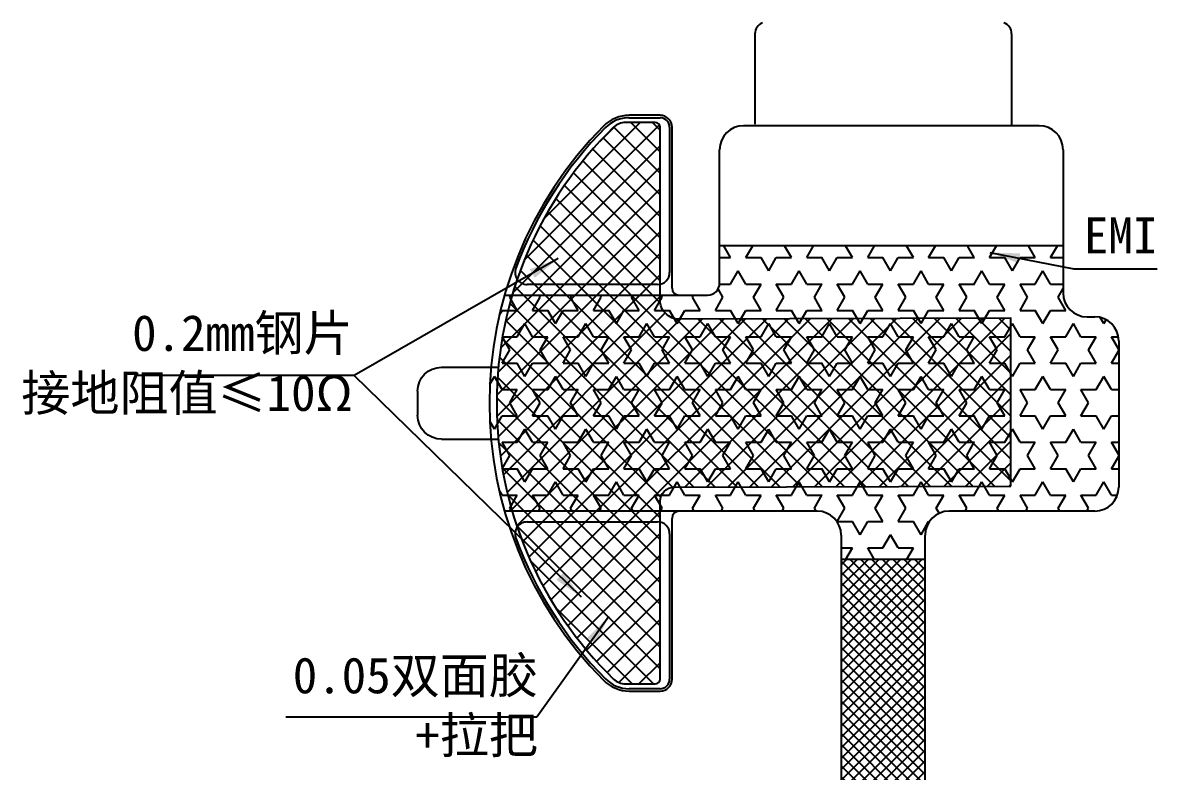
# Model space of a CAD drawing. Header units: millimetres. Extents: x 1387 to 2553, y -68 to 207.
# Drawn here: x 2393.41 to 2440.7, y 18.18 to 49.39 of the extents above; entities that cross this region are included whole.
import ezdxf

# ---------------------------------------------------------------- set-up
doc = ezdxf.new("R2010")
doc.units = ezdxf.units.MM
for name, color, linetype in [('035', 5, 'Continuous'), ('06___PRT_ALL_SURFS', 7, 'Continuous'), ('COF', 4, 'Continuous'), ('DIM', 3, 'Continuous')]:
    doc.layers.add(name, color=color, linetype=linetype)
doc.styles.add('NOTE', font='ROMANS.shx', dxfattribs={"width": 0.8, "bigfont": 'EXTFONT.shx'})
doc.dimstyles.new('STANDARD$7', dxfattribs={"dimtxt": 1.5, "dimasz": 1.25, "dimexe": 0.25, "dimexo": 0.25, "dimgap": 0.25, "dimtad": 0, "dimzin": 0, "dimdsep": 46, "dimtxsty": 'NOTE', "dimcen": 0.5, "dimclrd": 256, "dimclre": 5, "dimclrt": 256, "dimazin": 0, "dimtfac": 1, "dimtmove": 0, "dimatfit": 1, "dimfxl": 1, "dimtolj": 1, "dimtzin": 0, "dimarcsym": 0})

# ---------------------------------------------------------------- blocks, each defined once
blk = doc.blocks.new('asdfasfd')
h = blk.add_hatch()
h.set_pattern_fill('ANSI37', color=2, scale=0.2, style=0)
h.set_pattern_definition([(135, (3003.77740893249, 97.56769669364431), (0.4490128060534576, 0.4490128060534577), []), (45.00000000000001, (3003.77740893249, 97.56769669364431), (0.4490128060534577, -0.4490128060534576), [])])
edge = h.paths.add_edge_path()
edge.add_line((1008.993851189074, 126.6416337597703), (1008.993851189075, 133.6416337597704))
edge.add_line((1008.993851189075, 133.6416337597704), (1022.811901189375, 133.5954826401809))
edge.add_arc((1022.811901189375, 134.3954826401809), 0.799999999999983, 270, 360.000000000002)
edge.add_line((1023.611901189375, 134.3954826401809), (1023.611901189375, 141.5954826401812))
edge.add_arc((1023.811901189375, 141.5954826401812), 0.2000000000000455, 90, 179.9999999999918, ccw=False)
edge.add_line((1023.811901189375, 141.7954826401812), (1025.060661680525, 141.7954826401812))
edge.add_arc((1025.060661680524, 141.0954826401803), 0.7000000000009408, 45.929511688185414, 89.99999999994412, ccw=False)
edge.add_arc((1014.411901189274, 130.095482640181), 16.01000000000051, -45.929511688245896, 45.92951168824351, ccw=False)
edge.add_arc((1025.060661680525, 119.0954826401814), 0.7000000000002244, 270.0000000000186, 314.0704883117611, ccw=False)
edge.add_line((1025.060661680525, 118.3954826401812), (1023.811901189375, 118.3954826401812))
edge.add_arc((1023.811901189375, 118.5954826401813), 0.2000000000000242, 180.0000000000061, 270, ccw=False)
edge.add_line((1023.611901189375, 118.5954826401812), (1023.611901189375, 125.9954826401811))
edge.add_arc((1023.011901189375, 125.9954826401811), 0.599999999999909, 359.999999999998, 450)
edge.add_line((1023.011901189375, 126.595482640181), (1008.993851189074, 126.6416337597703))
at = {"color": 2, "linetype": 'Continuous'}
for p, q in [((1032.721901189275, 131.5954826401812, 2.455338809079226), (1030.351477720664, 131.5954826401812, 2.455338809079226)), ((1033.721901189275, 130.5954826401812, 2.455338809079226), (1033.721901189275, 129.5954826401812, 2.455338809079226)), ((1032.721901189275, 128.5954826401812, 2.455338809079226), (1030.351477720664, 128.5954826401812, 2.455338809079226))]:
    blk.add_line(p, q, dxfattribs=at)
at = {"color": 2, "linetype": 'Continuous', "elevation": 2.455338809079226}
blk.add_lwpolyline([(1008.993851189074, 126.6416337597703), (1008.993851189075, 133.6416337597704), (1022.811901189375, 133.5954826401809, 0.414213562373095), (1023.611901189375, 134.3954826401809), (1023.611901189375, 141.5954826401812, -0.414213562373095), (1023.811901189375, 141.7954826401812), (1025.060661680525, 141.7954826401812, -0.1946995123923396), (1025.547541650733, 141.598421895569, -0.4237490462499829), (1025.547541650732, 118.5925433847926, -0.1946995123922956), (1025.060661680525, 118.3954826401812), (1023.811901189375, 118.3954826401812, -0.414213562373095), (1023.611901189375, 118.5954826401812), (1023.611901189375, 125.9954826401811, 0.414213562373095), (1023.011901189375, 126.595482640181), (1008.993851189074, 126.6416337597703)], format="xyb", dxfattribs=at)
at = {"color": 2, "linetype": 'Continuous'}
for centre, start, end in [((1032.721901189274, 130.5954826401811, 2.455338809079226), 9.770663981455924e-12, 89.99999999997395), ((1032.721901189274, 129.5954826401815, 2.455338809079226), 270, 359.999999999987)]:
    blk.add_arc(centre, 1, start, end, dxfattribs=at)

msp = doc.modelspace()

# ---------------------------------------------------------------- hatches: boundary and pattern name
h = msp.add_hatch()
h.set_pattern_fill('STARS', color=5, scale=0.2, style=0)
h.set_pattern_definition([(0, (439.8078477114113, 1.429611984349322e-11), (0, 1.099852), [0.635, -0.635]), (59.99999999999999, (439.8078477114113, 1.429611984349322e-11), (-0.9524997724031223, 0.549926), [0.635, -0.635]), (120, (440.1253477114113, 0.5499260000142961), (-0.9524997724031223, -0.5499259999999997), [0.6349999999999999, -0.6349999999999999])])
h.paths.add_polyline_path([(2439.091405454827, 36.12778594655106, 0.414213562373095), (2438.091405454827, 37.12778594655106), (2437.773355454427, 37.12778594655106, -0.4142135623730951), (2436.773355454427, 38.12778594655106), (2436.773355454427, 40.09357195171392), (2422.455305454828, 40.09357195171393), (2422.455305454828, 38.52778594655102, -0.4142135623732199), (2421.955305454827, 38.02778594655103), (2421.715371937927, 38.02778594655103), (2413.492414418051, 38.02778594655103, 0.1397908807609889), (2413.492414418051, 29.02778594655103), (2426.523355454527, 29.02778594655103, -0.4142135623730252), (2427.523355454527, 28.02778594655105), (2427.523355454527, 27.02778594655103), (2431.023355454527, 27.02778594655103), (2431.023355454527, 28.02778594655105, -0.4142135623730919), (2432.023355454527, 29.02778594655103), (2438.091405454827, 29.02778594655103, 0.4142135623730951), (2439.091405454827, 30.02778594655103)])
at = {"layer": '035'}
h = msp.add_hatch(dxfattribs=at)
h.set_pattern_fill('ANSI37', color=2, scale=0.1, angle=180, style=0)
h.set_pattern_definition([(315, (2392.124076723889, 134.62941369051), (-0.2245064030267288, -0.2245064030267289), []), (225, (2392.124076723889, 134.62941369051), (-0.2245064030267289, 0.2245064030267288), [])])
edge = h.paths.add_edge_path()
edge.add_line((2427.523355454527, 27.02778594653674), (2427.523355454527, 3.14139446443167))
edge.add_spline(control_points=[(2427.523355454527, 3.14139446443167), (2427.523050347127, 3.075275436936721), (2427.515870646727, 3.025110349636719), (2427.501207191827, 2.977722466236713)], knot_values=[0, 0, 0, 0, 1, 1, 1, 1], degree=3, periodic=0)
edge.add_arc((2427.016892688627, 3.127948610336688), 0.5070783296, 326.2547144300953, 342.7669964482034, ccw=False)
edge.add_spline(control_points=[(2427.438536089727, 2.846265677436719), (2427.411395590327, 2.805712630836723), (2427.377616569027, 2.769098661736706), (2427.340046242427, 2.73795982983674)], knot_values=[0, 0, 0, 0, 1, 1, 1, 1], degree=3, periodic=0)
edge.add_line((2427.340046872727, 2.73796035223674), (2425.509441870727, 1.239619761436728))
edge.add_arc((2428.349088230727, -2.187569647563265), 4.450754845299999, 129.6439379846051, 131.8201300091049)
edge.add_spline(control_points=[(2425.381350087227, 1.129318804836743), (2425.193120369427, 0.9608510232366996), (2424.845684522427, 0.5895476132367037), (2424.444256995527, -0.05847555516325542), (2424.167993552727, -0.7676434169632955), (2424.078969417627, -1.267937962863385), (2424.057939396327, -1.518578165863261)], knot_values=[0, 0, 0, 0, 0.2502677104, 0.5002027647000001, 0.7508112868000002, 1, 1, 1, 1], degree=3, periodic=0)
edge.add_arc((2428.397000921727, -1.880096984163316), 4.3540958622, 175.2372715688999, 179.6794050344963)
edge.add_line((2424.042973216627, -1.855734709049642), (2424.042973216627, -2.019433598663255))
edge.add_line((2424.042973216627, -2.019433598663255), (2427.342973216627, -2.019433598663255))
edge.add_spline(control_points=[(2427.342973219327, -2.019433165563242), (2427.343278324027, -1.969829382163283), (2427.350458024527, -1.919664294963269), (2427.365121479427, -1.872276411463275)], knot_values=[0, 0, 0, 0, 1, 1, 1, 1], degree=3, periodic=0)
edge.add_arc((2427.849435982527, -2.022502555563307), 0.5070783296, 146.2547144300023, 162.7669964483057, ccw=False)
edge.add_spline(control_points=[(2427.427792581427, -1.740819622663281), (2427.454933080927, -1.700266576163273), (2427.488712102127, -1.663652606963325), (2427.526282428727, -1.632513775063245)], knot_values=[0, 0, 0, 0, 1, 1, 1, 1], degree=3, periodic=0)
edge.add_line((2427.526281798427, -1.63251429756329), (2429.556886800477, 0.02952524417741742))
edge.add_arc((2426.717240440527, 3.456714652936711), 4.4507548452, 309.6439379846051, 311.820130009105)
edge.add_spline(control_points=[(2429.684978583927, 0.1398262007366782), (2429.873208301827, 0.3082939822366768), (2430.220644148727, 0.6795973923367171), (2430.622071675627, 1.327620560736676), (2430.898335118427, 2.036788422536716), (2430.987359253527, 2.537082968436692), (2431.008389274827, 2.787723171436681)], knot_values=[0, 0, 0, 0, 0.2502677104, 0.5002027647000001, 0.7508112868000002, 1, 1, 1, 1], degree=3, periodic=0)
edge.add_arc((2426.669327749427, 3.149241989736737), 4.3540958622, 355.2372715689979, 359.6794050344964)
edge.add_line((2431.023355454527, 3.124879653463918), (2431.023355454527, 27.02778594653674))
edge.add_line((2431.023355454527, 27.02778594653674), (2427.523355454527, 27.02778594653674))

# ---------------------------------------------------------------- linework, layer by layer
at = {"color": 2, "linetype": 'Continuous'}
for p, q in [((2419.973355454527, 45.52778594653674, 2.673690094838956), (2418.687605599327, 45.52778594653674, 2.673690094838956)), ((2420.473355454527, 38.32778594653675, 2.673690094838956), (2420.473355454527, 45.02778594653674, 2.673690094838956)), ((2435.773355454427, 45.09357195169946, 2.673690094838957), (2423.455305454828, 45.09357195169956, 2.673690094838957)), ((2422.455305454828, 38.52778594653672, 2.673690094838956), (2422.455305454828, 44.09357195169956, 2.673690094838956)), ((2436.773355454427, 44.0935719516995, 2.673690094838956), (2436.773355454427, 38.12778594653676, 2.673690094838956)), ((2436.773355454427, 40.09357195169963, 2.673690094838957), (2422.455305454827, 40.09357195169963, 2.673690094838957)), ((2413.492414418051, 38.02778594653674, 2.673690094838956), (2421.715371937927, 38.02778594653674, 2.673690094838956)), ((2421.715371937927, 38.02778594653674, 2.673690094838956), (2421.955305454827, 38.02778594653674, 2.673690094838956)), ((2439.091405454827, 36.12778594653676, 2.673690094838956), (2439.091405454827, 30.02778594653674, 2.673690094838956)), ((2426.523355454527, 29.02778594653674, 2.673690094838956), (2413.492414418051, 29.02778594653674, 2.673690094838956)), ((2438.091405454827, 29.02778594653674, 2.673690094838956), (2432.023355454527, 29.02778594653674, 2.673690094838956)), ((2420.473355454527, 22.02778594653674, 2.673690094838956), (2420.473355454527, 28.72778594653673, 2.673690094838956)), ((2427.523355454527, 28.02778594653674, 2.673690094838956), (2427.523355454527, 3.124879653433185, 2.673690094838956)), ((2431.023355454527, 3.124879653463918, 2.673690094838956), (2431.023355454527, 28.02778594653675, 2.673690094838956)), ((2418.687605599327, 21.52778594653674, 2.673690094838956), (2419.973355454527, 21.52778594653674, 2.673690094838956))]:
    msp.add_line(p, q, dxfattribs=at)
at = {"color": 7}
msp.add_line((2437.773355454427, 37.12778594653676, 2.673690094838956), (2438.091405454827, 37.12778594653676, 2.673690094838956), dxfattribs=at)
at = {"color": 7, "linetype": 'Continuous'}
msp.add_line((2427.523355454527, 27.02778594653674, 2.673690094838956), (2431.023355454527, 27.02778594653674, 2.673690094838956), dxfattribs=at)
at = {"color": 2, "linetype": 'Continuous'}
for centre, radius, start, end in [((2418.687605599327, 44.02778594653674, 2.673690094838956), 1.5, 90, 135.2330046475934), ((2419.973355454527, 45.02778594653674, 2.673690094838956), 0.5, 1.272221872585407e-14, 90), ((2429.273355454527, 33.52778594653674, 2.673690094838956), 16.4099999999, 135.2330046475934, 224.7669953524066), ((2423.455305454828, 44.09357195169956, 2.673690094838955), 1, 90, 180), ((2435.773355454427, 44.09357195169947, 2.673690094838949), 1, 7.016709298534877e-15, 90), ((2420.773355454527, 38.32778594653675, 2.673690094838956), 0.3, 180, 270), ((2421.955305454827, 38.52778594653674, 2.673690094838956), 0.5, 270, 1.272221872585407e-14), ((2437.773355454427, 38.12778594653676, 2.673690094838956), 1, 180, 270), ((2438.091405454827, 36.12778594653676, 2.673690094838956), 1, 1.272221872585407e-14, 90), ((2438.091405454827, 30.02778594653674, 2.673690094838956), 1, 270, 1.272221872585407e-14), ((2420.773355454527, 28.72778594653673, 2.673690094838956), 0.3, 90, 180), ((2426.523355454527, 28.02778594653674, 2.673690094838956), 1, 1.272221872585407e-14, 90), ((2432.023355454527, 28.02778594653674, 2.673690094838956), 1, 90, 180), ((2418.687605599327, 23.02778594653674, 2.673690094838956), 1.5, 224.7669953524066, 270), ((2419.973355454527, 22.02778594653674, 2.673690094838956), 0.5, 270, 1.272221872585407e-14)]:
    msp.add_arc(centre, radius, start, end, dxfattribs=at)
at = {"layer": '06___PRT_ALL_SURFS', "color": 7, "linetype": 'Continuous'}
for p, q in [((2418.687605599327, 45.42778594653672, 2.673690094838956), (2419.973355454527, 45.42778594653672, 2.673690094838956)), ((2420.373355454527, 45.02778594653674, 2.673690094838956), (2420.373355454527, 38.97778594653673, 2.673690094838956)), ((2419.873355454527, 38.47778594653673, 2.673690094838956), (2414.432412088327, 38.47778594653673, 2.673690094838956)), ((2414.432412088327, 28.57778594653675, 2.673690094838956), (2419.873355454527, 28.57778594653675, 2.673690094838956)), ((2420.373355454527, 28.07778594653675, 2.673690094838956), (2420.373355454527, 22.02778594653674, 2.673690094838956)), ((2419.973355454527, 21.62778594653676, 2.673690094838956), (2418.687605599327, 21.62778594653676, 2.673690094838956))]:
    msp.add_line(p, q, dxfattribs=at)
for centre, radius, start, end in [((2418.687605599327, 44.02778594653674, 2.673690094838956), 1.399999999999999, 90, 135.2330046475934), ((2419.973355454527, 45.02778594653674, 2.673690094838956), 0.4, 1.272221872585407e-14, 90), ((2429.273355454527, 33.52778594653674, 2.673690094838956), 16.3099999999, 135.2330046475934, 159.8353850991929), ((2414.432412088327, 38.97778594653673, 2.673690094838956), 0.5, 159.8353850991929, 270), ((2419.873355454527, 38.97778594653673, 2.673690094838956), 0.5, 270, 1.272221872585407e-14), ((2414.432412088327, 28.07778594653675, 2.673690094838956), 0.5, 90, 200.164614900807), ((2419.873355454527, 28.07778594653675, 2.673690094838956), 0.5, 1.272221872585407e-14, 90), ((2429.273355454527, 33.52778594653674, 2.673690094838956), 16.3099999999, 200.164614900807, 224.7669953524066), ((2418.687605599327, 23.02778594653674, 2.673690094838956), 1.399999999999999, 224.7669953524066, 270), ((2419.973355454527, 22.02778594653674, 2.673690094838956), 0.4, 270, 1.272221872585407e-14)]:
    msp.add_arc(centre, radius, start, end, dxfattribs=at)
at = {"layer": 'COF'}
for p, q in [((2423.928208682192, 48.9218226166555, 2.673690094838957), (2423.928208682192, 46.29357195169962, 2.673690094838957)), ((2434.628208682193, 48.92182261665482, 2.673690094838957), (2434.628208682193, 45.09357195169947, 2.673690094838957)), ((2423.928208682192, 46.29357195169962, 2.673690094838957), (2423.928208682192, 45.15137955281898, 2.673690094838957)), ((2423.928208682192, 46.29357195169962, 2.673690094838957), (2423.928208682192, 45.15137955281898, 2.673690094838957))]:
    msp.add_line(p, q, dxfattribs=at)
for centre, start, end in [((2424.428208682192, 48.9218226166555, 2.673690094838957), 111.2153594658326, 180), ((2434.128208682193, 48.92182261665482, 2.673690094838957), 0, 68.78464053416737)]:
    msp.add_arc(centre, 0.5, start, end, dxfattribs=at)

# ---------------------------------------------------------------- block references
at = {"color": 7, "xscale": -1}
msp.add_blockref('asdfasfd', (3443.585256643902, -96.56769669364431, 0.2183512857597303), dxfattribs=at)

# ---------------------------------------------------------------- texts
at = {"layer": 'DIM', "char_height": 1.5, "attachment_point": 3}
for s, insert, width in [('{\\fSimSun|b0|i0|c134|p2;EMI}', (2440.700384722028, 41.26876806129505), 9.737125136047354), ('{\\fSimSun|b0|i0|c134|p2;0.2mm钢片\\P接地阻值≤10Ω}', (2407.160414650847, 37.20578025681334), 15.20117032761667), ('{\\fSimSun|b0|i0|c134|p2;0.05双面胶+拉把}', (2414.882206067381, 22.9347057095008, -2.455338809079226), 11.20445209122411)]:
    msp.add_mtext(s, dxfattribs=dict(at, insert=insert, width=width))

# ---------------------------------------------------------------- leaders
at = {"layer": 'DIM', "color": 5}
for points in [[(2433.717971380527, 39.80704547117693), (2437.224015702722, 39.1297701159194), (2440.700384722028, 39.1297701159194)], [(2415.731202981645, 39.55353487940147), (2407.216512543052, 34.6841654221621), (2398.103955862237, 34.6841654221621)], [(2416.69437164701, 25.43956095675821), (2407.216512543052, 34.6841654221621)], [(2417.839718206047, 24.64132138011405, -2.455338809079226), (2414.830639805719, 20.43853608936683, -2.455338809079226), (2404.378771755622, 20.43853608936683, -2.455338809079226)]]:
    msp.add_leader(points, dimstyle='STANDARD$7', dxfattribs=at)

doc.saveas('drawing.dxf')
